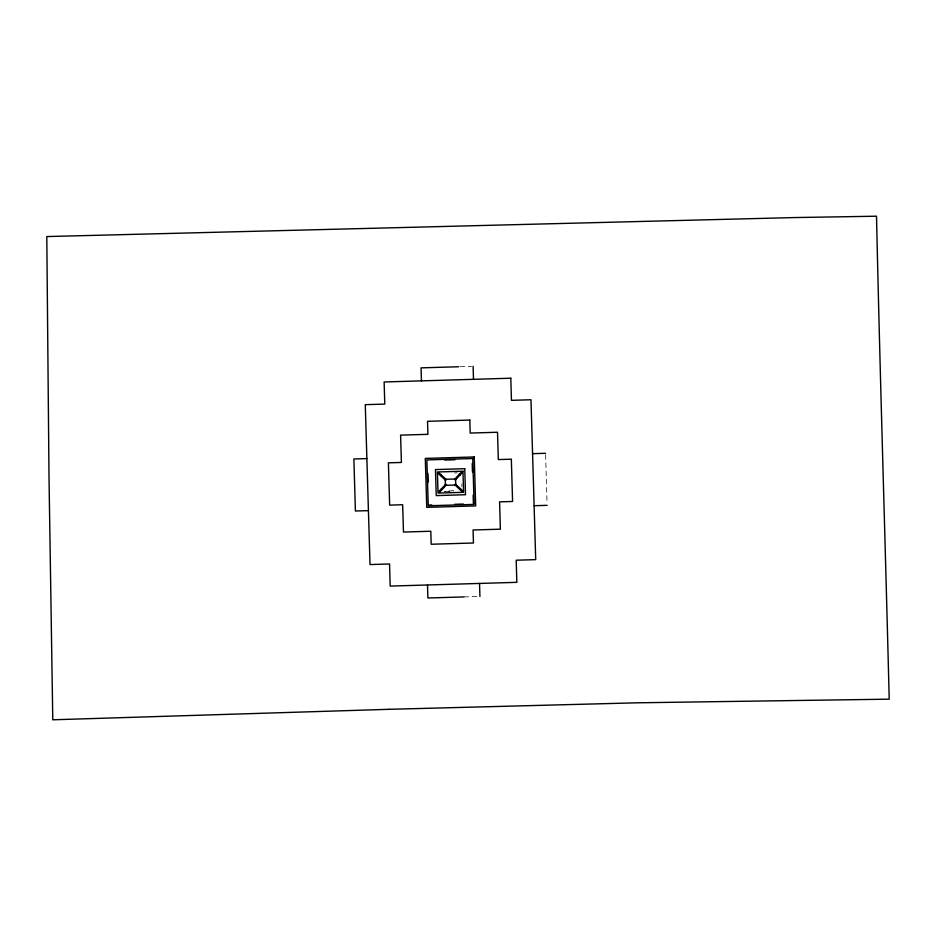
<?xml version="1.0" encoding="UTF-8"?>
<svg xmlns="http://www.w3.org/2000/svg" width="936" height="936" viewBox="0 0 936 936"><rect width="100%" height="100%" fill="white"/><g stroke="black" fill="none" stroke-linecap="round" stroke-linejoin="round"><path stroke-width="0.7" stroke-dasharray="4.68 3.51" d="M460.091 366.701L471.65 366.362M454.44 472.937L457.259 472.855M453.422 490.628L444.062 491.447M445.138 491.423L453.574 491.166M463.987 596.922L478.425 596.501M545.618 454.732L547.034 502.433M461.811 483.924L461.893 486.72"/><path stroke-width="1.4" d="M440.493 475.546L441.16 474.833M459.822 489.481L460.489 488.767M454.498 479.431L456.44 477.383M456.838 476.962L461.308 472.247L462.021 472.926L457.54 477.629M455.2 480.098L457.142 478.05M443.442 486.685L438.961 491.388L439.674 492.055L444.144 487.352M443.839 486.264L445.793 484.216L446.495 484.883L444.541 486.931M458.64 366.748L421.06 367.86L421.446 380.87M366.877 458.593L353.866 458.979L355.411 511.021L368.421 510.635M532.561 453.679L545.571 453.293M444.811 460.044L454.861 459.751M428.899 505.077L431.765 504.984M454.744 504.305L463.355 504.048M534.105 505.721L547.115 505.335M463.987 596.922L427.892 597.999L427.506 584.988M455.305 483.924L457.376 485.866M457.798 486.252L462.548 490.686L461.881 491.4L457.142 486.966M454.65 484.637L456.709 486.568M443.851 477.348L439.101 472.914L438.434 473.628L443.184 478.05M444.272 477.746L446.343 479.677M443.605 478.448L445.676 480.379M459.377 474.295L460.079 474.961M440.903 489.341L441.616 490.019M473.101 366.315L473.487 379.326M479.536 583.444L479.922 596.454M472.224 463.542L472.469 472.165M473.16 495.132L473.417 503.755M427.963 473.487L428.208 482.099M389.06 709.312L52.779 719.796L49 476.646L46.8 236.562L794.079 217.573L876.517 216.204C880.027 377.208 885.21 538.177 889.2 699.169L637.311 702.807L389.06 709.312M510.799 378.214L384.134 381.982L384.79 404.095L365.274 404.668L370.024 564.56L389.54 563.975L390.195 586.088L516.847 582.332L516.192 560.219L535.708 559.634L530.969 399.754L511.454 400.339L510.799 378.214M469.813 420.065L427.53 421.317L427.916 434.327L400.596 435.135L401.404 462.454L388.393 462.84L389.657 505.124L402.655 504.738L403.474 532.058L430.794 531.238L431.18 544.249L473.452 542.997L473.066 529.987L500.386 529.179L499.578 501.86L512.589 501.474L511.337 459.19L498.326 459.576L497.519 432.256L470.2 433.064L469.813 420.065M474.236 456.955L425.295 458.406L426.746 507.359L475.687 505.908L474.236 456.955M472.75 458.535L426.875 459.904L428.243 505.768L474.107 504.41L472.75 458.535M464.747 468.702L435.474 469.579L436.246 495.6L465.52 494.734L464.747 468.702M462.969 471.229L437.393 471.978L438.025 493.085L463.589 492.324L462.969 471.229M455.586 478.975L445.22 479.29L445.396 485.328L455.762 485.023L455.586 478.975"/></g></svg>
